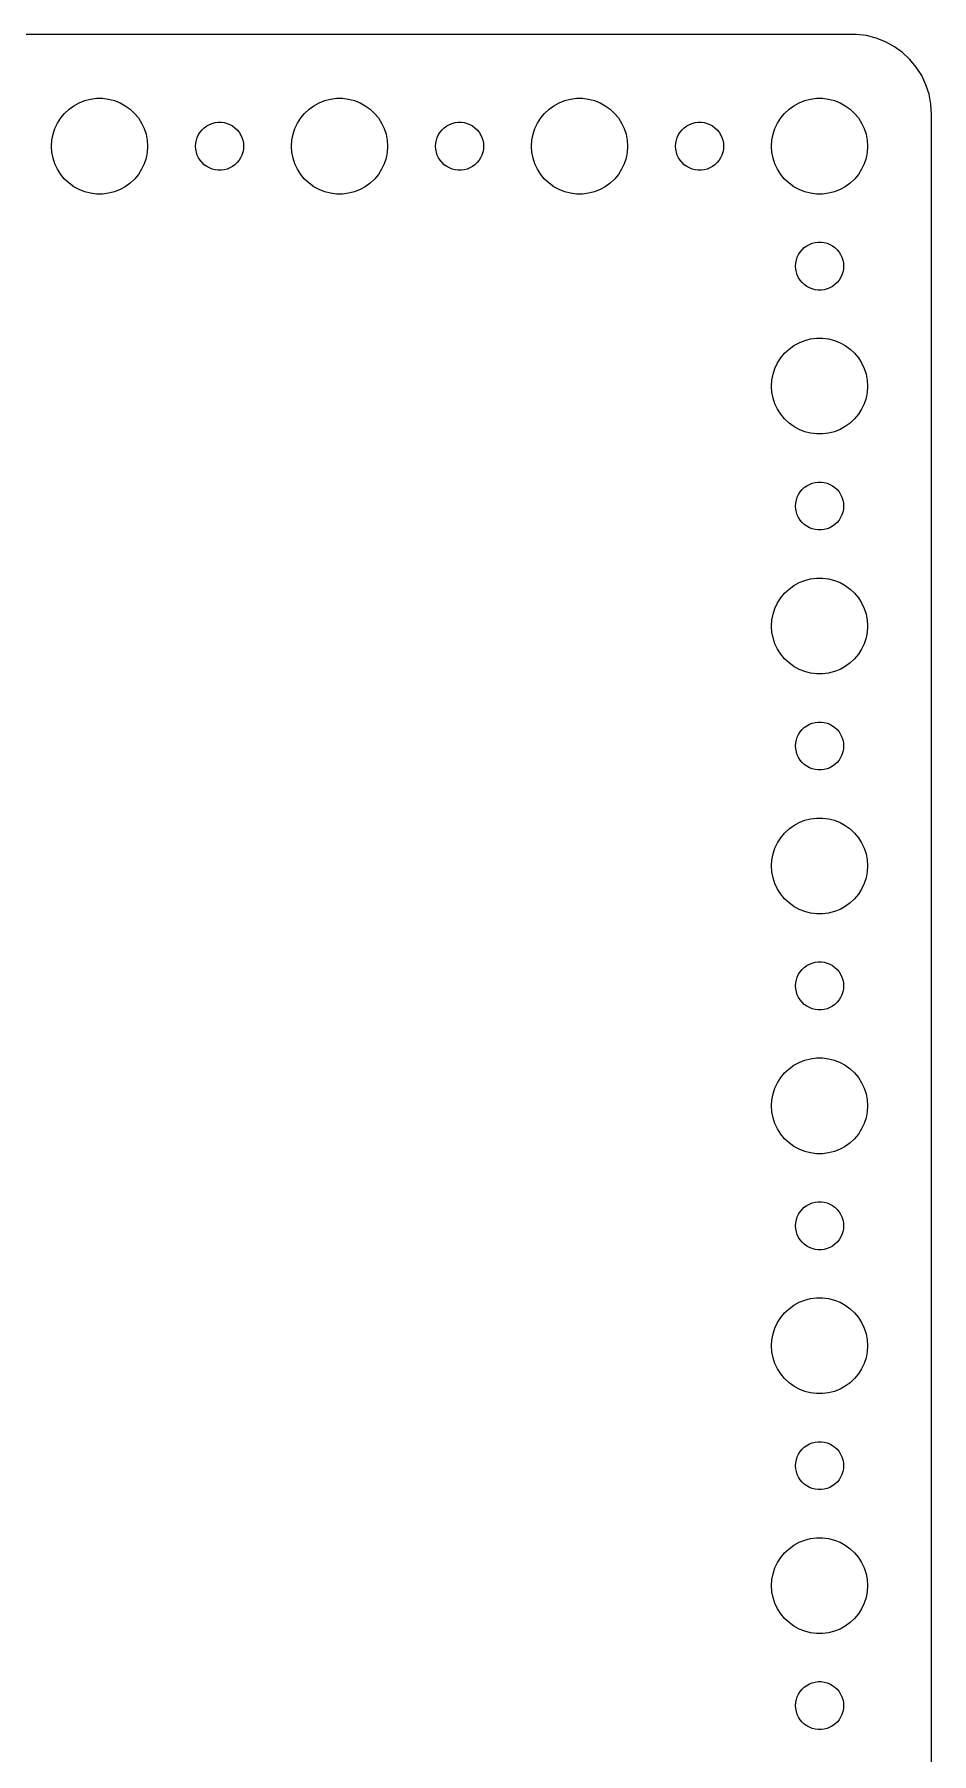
# Model space of a CAD drawing. Header units: metres. Extents: x -104 to 104, y -104 to 104.
# Drawn here: x 48.4 to 104.5, y -3 to 104.5 of the extents above; entities that cross this region are included whole.
import ezdxf

# ---------------------------------------------------------------- set-up
doc = ezdxf.new("R2010")
doc.units = ezdxf.units.M

msp = doc.modelspace()

# ---------------------------------------------------------------- linework, layer by layer
for p, q in [((99.8139, 104.49), (-99.8139, 104.49)), ((100.437, 104.411), (99.8139, 104.49)), ((101.045, 104.255), (100.437, 104.411)), ((101.629, 104.024), (101.045, 104.255)), ((102.179, 103.722), (101.629, 104.024)), ((102.687, 103.353), (102.179, 103.722)), ((103.145, 102.923), (102.687, 103.353)), ((103.545, 102.439), (103.145, 102.923)), ((103.882, 101.909), (103.545, 102.439)), ((104.149, 101.341), (103.882, 101.909)), ((104.343, 100.743), (104.149, 101.341)), ((50.5877, 99.8115), (50.8925, 100.033)), ((50.8925, 100.033), (51.2227, 100.214)), ((51.2227, 100.214), (51.5729, 100.353)), ((51.5729, 100.353), (51.9379, 100.447)), ((51.9379, 100.447), (52.3116, 100.494)), ((52.3116, 100.494), (52.6884, 100.494)), ((52.6884, 100.494), (53.0621, 100.447)), ((53.0621, 100.447), (53.427, 100.353)), ((53.427, 100.353), (53.7773, 100.214)), ((53.7773, 100.214), (54.1075, 100.033)), ((54.1075, 100.033), (54.4123, 99.8115)), ((65.5877, 99.8115), (65.8925, 100.033)), ((65.8925, 100.033), (66.2227, 100.214)), ((66.2227, 100.214), (66.573, 100.353)), ((66.573, 100.353), (66.9379, 100.447)), ((66.9379, 100.447), (67.3116, 100.494)), ((67.3116, 100.494), (67.6884, 100.494)), ((67.6884, 100.494), (68.0621, 100.447)), ((68.0621, 100.447), (68.427, 100.353)), ((68.427, 100.353), (68.7773, 100.214)), ((68.7773, 100.214), (69.1075, 100.033)), ((69.1075, 100.033), (69.4123, 99.8115)), ((80.5877, 99.8115), (80.8925, 100.033)), ((80.8925, 100.033), (81.2227, 100.214)), ((81.2227, 100.214), (81.573, 100.353)), ((81.573, 100.353), (81.9379, 100.447)), ((81.9379, 100.447), (82.3116, 100.494)), ((82.3116, 100.494), (82.6884, 100.494)), ((82.6884, 100.494), (83.0621, 100.447)), ((83.0621, 100.447), (83.427, 100.353)), ((83.427, 100.353), (83.7773, 100.214)), ((83.7773, 100.214), (84.1075, 100.033)), ((84.1075, 100.033), (84.4123, 99.8115)), ((95.5877, 99.8115), (95.8925, 100.033)), ((95.8925, 100.033), (96.2227, 100.214)), ((96.2227, 100.214), (96.573, 100.353)), ((96.573, 100.353), (96.9379, 100.447)), ((96.9379, 100.447), (97.3116, 100.494)), ((97.3116, 100.494), (97.6884, 100.494)), ((97.6884, 100.494), (98.0621, 100.447)), ((98.0621, 100.447), (98.427, 100.353)), ((98.427, 100.353), (98.7773, 100.214)), ((98.7773, 100.214), (99.1075, 100.033)), ((99.1075, 100.033), (99.4123, 99.8115)), ((104.461, 100.127), (104.343, 100.743)), ((104.5, 99.5), (104.461, 100.127)), ((49.7107, 98.6044), (49.8711, 98.9453)), ((49.8711, 98.9453), (50.0729, 99.2634)), ((50.0729, 99.2634), (50.3131, 99.5536)), ((50.3131, 99.5536), (50.5877, 99.8115)), ((54.4123, 99.8115), (54.6869, 99.5536)), ((54.6869, 99.5536), (54.927, 99.2634)), ((54.927, 99.2634), (55.1289, 98.9453)), ((55.1289, 98.9453), (55.2893, 98.6044)), ((59.3613, 98.8572), (59.5365, 98.9266)), ((59.5365, 98.9266), (59.7189, 98.9734)), ((59.7189, 98.9734), (59.9058, 98.997)), ((59.9058, 98.997), (60.0942, 98.997)), ((60.0942, 98.997), (60.2811, 98.9734)), ((60.2811, 98.9734), (60.4635, 98.9266)), ((60.4635, 98.9266), (60.6387, 98.8572)), ((64.7107, 98.6044), (64.8711, 98.9453)), ((64.8711, 98.9453), (65.073, 99.2634)), ((65.073, 99.2634), (65.3131, 99.5536)), ((65.3131, 99.5536), (65.5877, 99.8115)), ((69.4123, 99.8115), (69.6869, 99.5536)), ((69.6869, 99.5536), (69.927, 99.2634)), ((69.927, 99.2634), (70.1289, 98.9453)), ((70.1289, 98.9453), (70.2893, 98.6044)), ((74.3613, 98.8572), (74.5365, 98.9266)), ((74.5365, 98.9266), (74.7189, 98.9734)), ((74.7189, 98.9734), (74.9058, 98.997)), ((74.9058, 98.997), (75.0942, 98.997)), ((75.0942, 98.997), (75.2811, 98.9734)), ((75.2811, 98.9734), (75.4635, 98.9266)), ((75.4635, 98.9266), (75.6387, 98.8572)), ((79.7107, 98.6044), (79.8711, 98.9453)), ((79.8711, 98.9453), (80.073, 99.2634)), ((80.073, 99.2634), (80.3131, 99.5536)), ((80.3131, 99.5536), (80.5877, 99.8115)), ((84.4123, 99.8115), (84.6869, 99.5536)), ((84.6869, 99.5536), (84.927, 99.2634)), ((84.927, 99.2634), (85.1289, 98.9453)), ((85.1289, 98.9453), (85.2893, 98.6044)), ((89.3613, 98.8572), (89.5365, 98.9266)), ((89.5365, 98.9266), (89.7189, 98.9734)), ((89.7189, 98.9734), (89.9058, 98.997)), ((89.9058, 98.997), (90.0942, 98.997)), ((90.0942, 98.997), (90.2811, 98.9734)), ((90.2811, 98.9734), (90.4635, 98.9266)), ((90.4635, 98.9266), (90.6387, 98.8572)), ((94.7107, 98.6044), (94.8711, 98.9453)), ((94.8711, 98.9453), (95.073, 99.2634)), ((95.073, 99.2634), (95.3131, 99.5536)), ((95.3131, 99.5536), (95.5877, 99.8115)), ((99.4123, 99.8115), (99.6869, 99.5536)), ((99.6869, 99.5536), (99.927, 99.2634)), ((99.927, 99.2634), (100.129, 98.9453)), ((100.129, 98.9453), (100.289, 98.6044)), ((104.5, -99.5), (104.5, 99.5)), ((49.5, 97.5), (49.5237, 97.876)), ((49.5237, 97.876), (49.5942, 98.2461)), ((49.5942, 98.2461), (49.7107, 98.6044)), ((55.2893, 98.6044), (55.4057, 98.2461)), ((55.4057, 98.2461), (55.4763, 97.876)), ((55.4763, 97.876), (55.5, 97.5)), ((58.5118, 97.688), (58.5471, 97.873)), ((58.5471, 97.873), (58.6053, 98.0522)), ((58.6053, 98.0522), (58.6855, 98.2226)), ((58.6855, 98.2226), (58.7865, 98.3817)), ((58.7865, 98.3817), (58.9065, 98.5268)), ((58.9065, 98.5268), (59.0439, 98.6558)), ((59.0439, 98.6558), (59.1963, 98.7665)), ((59.1963, 98.7665), (59.3613, 98.8572)), ((60.6387, 98.8572), (60.8037, 98.7665)), ((60.8037, 98.7665), (60.9561, 98.6558)), ((60.9561, 98.6558), (61.0934, 98.5268)), ((61.0934, 98.5268), (61.2135, 98.3817)), ((61.2135, 98.3817), (61.3145, 98.2226)), ((61.3145, 98.2226), (61.3947, 98.0522)), ((61.3947, 98.0522), (61.4529, 97.873)), ((61.4529, 97.873), (61.4882, 97.688)), ((64.5, 97.5), (64.5237, 97.876)), ((64.5237, 97.876), (64.5943, 98.2461)), ((64.5943, 98.2461), (64.7107, 98.6044)), ((70.2893, 98.6044), (70.4057, 98.2461)), ((70.4057, 98.2461), (70.4763, 97.876)), ((70.4763, 97.876), (70.5, 97.5)), ((73.5118, 97.688), (73.5471, 97.873)), ((73.5471, 97.873), (73.6053, 98.0522)), ((73.6053, 98.0522), (73.6855, 98.2226)), ((73.6855, 98.2226), (73.7865, 98.3817)), ((73.7865, 98.3817), (73.9065, 98.5268)), ((73.9065, 98.5268), (74.0439, 98.6558)), ((74.0439, 98.6558), (74.1963, 98.7665)), ((74.1963, 98.7665), (74.3613, 98.8572)), ((75.6387, 98.8572), (75.8037, 98.7665)), ((75.8037, 98.7665), (75.9561, 98.6558)), ((75.9561, 98.6558), (76.0934, 98.5268)), ((76.0934, 98.5268), (76.2135, 98.3817)), ((76.2135, 98.3817), (76.3145, 98.2226)), ((76.3145, 98.2226), (76.3947, 98.0522)), ((76.3947, 98.0522), (76.4529, 97.873)), ((76.4529, 97.873), (76.4882, 97.688)), ((79.5, 97.5), (79.5237, 97.876)), ((79.5237, 97.876), (79.5943, 98.2461)), ((79.5943, 98.2461), (79.7107, 98.6044)), ((85.2893, 98.6044), (85.4057, 98.2461)), ((85.4057, 98.2461), (85.4763, 97.876)), ((85.4763, 97.876), (85.5, 97.5)), ((88.5118, 97.688), (88.5471, 97.873)), ((88.5471, 97.873), (88.6053, 98.0522)), ((88.6053, 98.0522), (88.6855, 98.2226)), ((88.6855, 98.2226), (88.7865, 98.3817)), ((88.7865, 98.3817), (88.9065, 98.5268)), ((88.9065, 98.5268), (89.0439, 98.6558)), ((89.0439, 98.6558), (89.1963, 98.7665)), ((89.1963, 98.7665), (89.3613, 98.8572)), ((90.6387, 98.8572), (90.8037, 98.7665)), ((90.8037, 98.7665), (90.9561, 98.6558)), ((90.9561, 98.6558), (91.0934, 98.5268)), ((91.0934, 98.5268), (91.2135, 98.3817)), ((91.2135, 98.3817), (91.3145, 98.2226)), ((91.3145, 98.2226), (91.3947, 98.0522)), ((91.3947, 98.0522), (91.4529, 97.873)), ((91.4529, 97.873), (91.4882, 97.688)), ((94.5, 97.5), (94.5237, 97.876)), ((94.5237, 97.876), (94.5943, 98.2461)), ((94.5943, 98.2461), (94.7107, 98.6044)), ((100.289, 98.6044), (100.406, 98.2461)), ((100.406, 98.2461), (100.476, 97.876)), ((100.476, 97.876), (100.5, 97.5)), ((49.5237, 97.124), (49.5, 97.5)), ((49.5942, 96.7539), (49.5237, 97.124)), ((49.7107, 96.3956), (49.5942, 96.7539)), ((55.4057, 96.7539), (55.2893, 96.3956)), ((55.4763, 97.124), (55.4057, 96.7539)), ((55.5, 97.5), (55.4763, 97.124)), ((58.5, 97.5), (58.5118, 97.688)), ((58.5118, 97.312), (58.5, 97.5)), ((58.5471, 97.127), (58.5118, 97.312)), ((58.6053, 96.9478), (58.5471, 97.127)), ((58.6855, 96.7774), (58.6053, 96.9478)), ((58.7865, 96.6183), (58.6855, 96.7774)), ((61.3145, 96.7774), (61.2135, 96.6183)), ((61.3947, 96.9478), (61.3145, 96.7774)), ((61.4529, 97.127), (61.3947, 96.9478)), ((61.4882, 97.312), (61.4529, 97.127)), ((61.4882, 97.688), (61.5, 97.5)), ((61.5, 97.5), (61.4882, 97.312)), ((64.5237, 97.124), (64.5, 97.5)), ((64.5943, 96.7539), (64.5237, 97.124)), ((64.7107, 96.3956), (64.5943, 96.7539)), ((70.4057, 96.7539), (70.2893, 96.3956)), ((70.4763, 97.124), (70.4057, 96.7539)), ((70.5, 97.5), (70.4763, 97.124)), ((73.5, 97.5), (73.5118, 97.688)), ((73.5118, 97.312), (73.5, 97.5)), ((73.5471, 97.127), (73.5118, 97.312)), ((73.6053, 96.9478), (73.5471, 97.127)), ((73.6855, 96.7774), (73.6053, 96.9478)), ((73.7865, 96.6183), (73.6855, 96.7774)), ((76.3145, 96.7774), (76.2135, 96.6183)), ((76.3947, 96.9478), (76.3145, 96.7774)), ((76.4529, 97.127), (76.3947, 96.9478)), ((76.4882, 97.312), (76.4529, 97.127)), ((76.4882, 97.688), (76.5, 97.5)), ((76.5, 97.5), (76.4882, 97.312)), ((79.5237, 97.124), (79.5, 97.5)), ((79.5943, 96.7539), (79.5237, 97.124)), ((79.7107, 96.3956), (79.5943, 96.7539)), ((85.4057, 96.7539), (85.2893, 96.3956)), ((85.4763, 97.124), (85.4057, 96.7539)), ((85.5, 97.5), (85.4763, 97.124)), ((88.5, 97.5), (88.5118, 97.688)), ((88.5118, 97.312), (88.5, 97.5)), ((88.5471, 97.127), (88.5118, 97.312)), ((88.6053, 96.9478), (88.5471, 97.127)), ((88.6855, 96.7774), (88.6053, 96.9478)), ((88.7865, 96.6183), (88.6855, 96.7774)), ((91.3145, 96.7774), (91.2135, 96.6183)), ((91.3947, 96.9478), (91.3145, 96.7774)), ((91.4529, 97.127), (91.3947, 96.9478)), ((91.4882, 97.312), (91.4529, 97.127)), ((91.4882, 97.688), (91.5, 97.5)), ((91.5, 97.5), (91.4882, 97.312)), ((94.5237, 97.124), (94.5, 97.5)), ((94.5943, 96.7539), (94.5237, 97.124)), ((94.7107, 96.3956), (94.5943, 96.7539)), ((100.406, 96.7539), (100.289, 96.3956)), ((100.476, 97.124), (100.406, 96.7539)), ((100.5, 97.5), (100.476, 97.124)), ((49.8711, 96.0547), (49.7107, 96.3956)), ((50.0729, 95.7366), (49.8711, 96.0547)), ((50.3131, 95.4464), (50.0729, 95.7366)), ((54.927, 95.7366), (54.6869, 95.4464)), ((55.1289, 96.0547), (54.927, 95.7366)), ((55.2893, 96.3956), (55.1289, 96.0547)), ((58.9065, 96.4732), (58.7865, 96.6183)), ((59.0439, 96.3442), (58.9065, 96.4732)), ((59.1963, 96.2335), (59.0439, 96.3442)), ((59.3613, 96.1428), (59.1963, 96.2335)), ((59.5365, 96.0734), (59.3613, 96.1428)), ((59.7189, 96.0266), (59.5365, 96.0734)), ((59.9058, 96.003), (59.7189, 96.0266)), ((60.0942, 96.003), (59.9058, 96.003)), ((60.2811, 96.0266), (60.0942, 96.003)), ((60.4635, 96.0734), (60.2811, 96.0266)), ((60.6387, 96.1428), (60.4635, 96.0734)), ((60.8037, 96.2335), (60.6387, 96.1428)), ((60.9561, 96.3442), (60.8037, 96.2335)), ((61.0934, 96.4732), (60.9561, 96.3442)), ((61.2135, 96.6183), (61.0934, 96.4732)), ((64.8711, 96.0547), (64.7107, 96.3956)), ((65.073, 95.7366), (64.8711, 96.0547)), ((65.3131, 95.4464), (65.073, 95.7366)), ((69.927, 95.7366), (69.6869, 95.4464)), ((70.1289, 96.0547), (69.927, 95.7366)), ((70.2893, 96.3956), (70.1289, 96.0547)), ((73.9065, 96.4732), (73.7865, 96.6183)), ((74.0439, 96.3442), (73.9065, 96.4732)), ((74.1963, 96.2335), (74.0439, 96.3442)), ((74.3613, 96.1428), (74.1963, 96.2335)), ((74.5365, 96.0734), (74.3613, 96.1428)), ((74.7189, 96.0266), (74.5365, 96.0734)), ((74.9058, 96.003), (74.7189, 96.0266)), ((75.0942, 96.003), (74.9058, 96.003)), ((75.2811, 96.0266), (75.0942, 96.003)), ((75.4635, 96.0734), (75.2811, 96.0266)), ((75.6387, 96.1428), (75.4635, 96.0734)), ((75.8037, 96.2335), (75.6387, 96.1428)), ((75.9561, 96.3442), (75.8037, 96.2335)), ((76.0934, 96.4732), (75.9561, 96.3442)), ((76.2135, 96.6183), (76.0934, 96.4732)), ((79.8711, 96.0547), (79.7107, 96.3956)), ((80.073, 95.7366), (79.8711, 96.0547)), ((80.3131, 95.4464), (80.073, 95.7366)), ((84.927, 95.7366), (84.6869, 95.4464)), ((85.1289, 96.0547), (84.927, 95.7366)), ((85.2893, 96.3956), (85.1289, 96.0547)), ((88.9065, 96.4732), (88.7865, 96.6183)), ((89.0439, 96.3442), (88.9065, 96.4732)), ((89.1963, 96.2335), (89.0439, 96.3442)), ((89.3613, 96.1428), (89.1963, 96.2335)), ((89.5365, 96.0734), (89.3613, 96.1428)), ((89.7189, 96.0266), (89.5365, 96.0734)), ((89.9058, 96.003), (89.7189, 96.0266)), ((90.0942, 96.003), (89.9058, 96.003)), ((90.2811, 96.0266), (90.0942, 96.003)), ((90.4635, 96.0734), (90.2811, 96.0266)), ((90.6387, 96.1428), (90.4635, 96.0734)), ((90.8037, 96.2335), (90.6387, 96.1428)), ((90.9561, 96.3442), (90.8037, 96.2335)), ((91.0934, 96.4732), (90.9561, 96.3442)), ((91.2135, 96.6183), (91.0934, 96.4732)), ((94.8711, 96.0547), (94.7107, 96.3956)), ((95.073, 95.7366), (94.8711, 96.0547)), ((95.3131, 95.4464), (95.073, 95.7366)), ((99.927, 95.7366), (99.6869, 95.4464)), ((100.129, 96.0547), (99.927, 95.7366)), ((100.289, 96.3956), (100.129, 96.0547)), ((50.5877, 95.1885), (50.3131, 95.4464)), ((50.8925, 94.967), (50.5877, 95.1885)), ((51.2227, 94.7855), (50.8925, 94.967)), ((51.5729, 94.6468), (51.2227, 94.7855)), ((51.9379, 94.5531), (51.5729, 94.6468)), ((53.427, 94.6468), (53.0621, 94.5531)), ((53.7773, 94.7855), (53.427, 94.6468)), ((54.1075, 94.967), (53.7773, 94.7855)), ((54.4123, 95.1885), (54.1075, 94.967)), ((54.6869, 95.4464), (54.4123, 95.1885)), ((65.5877, 95.1885), (65.3131, 95.4464)), ((65.8925, 94.967), (65.5877, 95.1885)), ((66.2227, 94.7855), (65.8925, 94.967)), ((66.573, 94.6468), (66.2227, 94.7855)), ((66.9379, 94.5531), (66.573, 94.6468)), ((68.427, 94.6468), (68.0621, 94.5531)), ((68.7773, 94.7855), (68.427, 94.6468)), ((69.1075, 94.967), (68.7773, 94.7855)), ((69.4123, 95.1885), (69.1075, 94.967)), ((69.6869, 95.4464), (69.4123, 95.1885)), ((80.5877, 95.1885), (80.3131, 95.4464)), ((80.8925, 94.967), (80.5877, 95.1885)), ((81.2227, 94.7855), (80.8925, 94.967)), ((81.573, 94.6468), (81.2227, 94.7855)), ((81.9379, 94.5531), (81.573, 94.6468)), ((83.427, 94.6468), (83.0621, 94.5531)), ((83.7773, 94.7855), (83.427, 94.6468)), ((84.1075, 94.967), (83.7773, 94.7855)), ((84.4123, 95.1885), (84.1075, 94.967)), ((84.6869, 95.4464), (84.4123, 95.1885)), ((95.5877, 95.1885), (95.3131, 95.4464)), ((95.8925, 94.967), (95.5877, 95.1885)), ((96.2227, 94.7855), (95.8925, 94.967)), ((96.573, 94.6468), (96.2227, 94.7855)), ((96.9379, 94.5531), (96.573, 94.6468)), ((98.427, 94.6468), (98.0621, 94.5531)), ((98.7773, 94.7855), (98.427, 94.6468)), ((99.1075, 94.967), (98.7773, 94.7855)), ((99.4123, 95.1885), (99.1075, 94.967)), ((99.6869, 95.4464), (99.4123, 95.1885)), ((52.3116, 94.5059), (51.9379, 94.5531)), ((52.6884, 94.5059), (52.3116, 94.5059)), ((53.0621, 94.5531), (52.6884, 94.5059)), ((67.3116, 94.5059), (66.9379, 94.5531)), ((67.6884, 94.5059), (67.3116, 94.5059)), ((68.0621, 94.5531), (67.6884, 94.5059)), ((82.3116, 94.5059), (81.9379, 94.5531)), ((82.6884, 94.5059), (82.3116, 94.5059)), ((83.0621, 94.5531), (82.6884, 94.5059)), ((97.3116, 94.5059), (96.9379, 94.5531)), ((97.6884, 94.5059), (97.3116, 94.5059)), ((98.0621, 94.5531), (97.6884, 94.5059)), ((96.8613, 91.3572), (97.0365, 91.4266)), ((97.0365, 91.4266), (97.2189, 91.4734)), ((97.2189, 91.4734), (97.4058, 91.497)), ((97.4058, 91.497), (97.5942, 91.497)), ((97.5942, 91.497), (97.7811, 91.4734)), ((97.7811, 91.4734), (97.9635, 91.4266)), ((97.9635, 91.4266), (98.1387, 91.3572)), ((96.0118, 90.188), (96.0471, 90.373)), ((96.0471, 90.373), (96.1053, 90.5522)), ((96.1053, 90.5522), (96.1855, 90.7226)), ((96.1855, 90.7226), (96.2865, 90.8817)), ((96.2865, 90.8817), (96.4065, 91.0268)), ((96.4065, 91.0268), (96.5439, 91.1558)), ((96.5439, 91.1558), (96.6963, 91.2665)), ((96.6963, 91.2665), (96.8613, 91.3572)), ((98.1387, 91.3572), (98.3037, 91.2665)), ((98.3037, 91.2665), (98.4561, 91.1558)), ((98.4561, 91.1558), (98.5934, 91.0268)), ((98.5934, 91.0268), (98.7135, 90.8817)), ((98.7135, 90.8817), (98.8145, 90.7226)), ((98.8145, 90.7226), (98.8947, 90.5522)), ((98.8947, 90.5522), (98.9529, 90.373)), ((98.9529, 90.373), (98.9882, 90.188)), ((96, 90), (96.0118, 90.188)), ((96.0118, 89.812), (96, 90)), ((96.0471, 89.627), (96.0118, 89.812)), ((96.1053, 89.4478), (96.0471, 89.627)), ((96.1855, 89.2774), (96.1053, 89.4478)), ((96.2865, 89.1183), (96.1855, 89.2774)), ((98.8145, 89.2774), (98.7135, 89.1183)), ((98.8947, 89.4478), (98.8145, 89.2774)), ((98.9529, 89.627), (98.8947, 89.4478)), ((98.9882, 89.812), (98.9529, 89.627)), ((98.9882, 90.188), (99, 90)), ((99, 90), (98.9882, 89.812)), ((96.4065, 88.9732), (96.2865, 89.1183)), ((96.5439, 88.8442), (96.4065, 88.9732)), ((96.6963, 88.7335), (96.5439, 88.8442)), ((96.8613, 88.6428), (96.6963, 88.7335)), ((97.0365, 88.5734), (96.8613, 88.6428)), ((97.2189, 88.5266), (97.0365, 88.5734)), ((97.4058, 88.503), (97.2189, 88.5266)), ((97.5942, 88.503), (97.4058, 88.503)), ((97.7811, 88.5266), (97.5942, 88.503)), ((97.9635, 88.5734), (97.7811, 88.5266)), ((98.1387, 88.6428), (97.9635, 88.5734)), ((98.3037, 88.7335), (98.1387, 88.6428)), ((98.4561, 88.8442), (98.3037, 88.7335)), ((98.5934, 88.9732), (98.4561, 88.8442)), ((98.7135, 89.1183), (98.5934, 88.9732)), ((95.5877, 84.8115), (95.8925, 85.033)), ((95.8925, 85.033), (96.2227, 85.2145)), ((96.2227, 85.2145), (96.573, 85.3532)), ((96.573, 85.3532), (96.9379, 85.4469)), ((96.9379, 85.4469), (97.3116, 85.4941)), ((97.3116, 85.4941), (97.6884, 85.4941)), ((97.6884, 85.4941), (98.0621, 85.4469)), ((98.0621, 85.4469), (98.427, 85.3532)), ((98.427, 85.3532), (98.7773, 85.2145)), ((98.7773, 85.2145), (99.1075, 85.033)), ((99.1075, 85.033), (99.4123, 84.8115)), ((94.7107, 83.6044), (94.8711, 83.9453)), ((94.8711, 83.9453), (95.073, 84.2634)), ((95.073, 84.2634), (95.3131, 84.5536)), ((95.3131, 84.5536), (95.5877, 84.8115)), ((99.4123, 84.8115), (99.6869, 84.5536)), ((99.6869, 84.5536), (99.927, 84.2634)), ((99.927, 84.2634), (100.129, 83.9453)), ((100.129, 83.9453), (100.289, 83.6044)), ((94.5, 82.5), (94.5237, 82.876)), ((94.5237, 82.876), (94.5943, 83.2461)), ((94.5943, 83.2461), (94.7107, 83.6044)), ((100.289, 83.6044), (100.406, 83.2461)), ((100.406, 83.2461), (100.476, 82.876)), ((100.476, 82.876), (100.5, 82.5)), ((94.5237, 82.124), (94.5, 82.5)), ((94.5943, 81.7539), (94.5237, 82.124)), ((94.7107, 81.3956), (94.5943, 81.7539)), ((100.406, 81.7539), (100.289, 81.3956)), ((100.476, 82.124), (100.406, 81.7539)), ((100.5, 82.5), (100.476, 82.124)), ((94.8711, 81.0547), (94.7107, 81.3956)), ((95.073, 80.7366), (94.8711, 81.0547)), ((95.3131, 80.4464), (95.073, 80.7366)), ((99.927, 80.7366), (99.6869, 80.4464)), ((100.129, 81.0547), (99.927, 80.7366)), ((100.289, 81.3956), (100.129, 81.0547)), ((95.5877, 80.1885), (95.3131, 80.4464)), ((95.8925, 79.967), (95.5877, 80.1885)), ((96.2227, 79.7855), (95.8925, 79.967)), ((96.573, 79.6468), (96.2227, 79.7855)), ((96.9379, 79.5531), (96.573, 79.6468)), ((97.3116, 79.5059), (96.9379, 79.5531)), ((98.0621, 79.5531), (97.6884, 79.5059)), ((98.427, 79.6468), (98.0621, 79.5531)), ((98.7773, 79.7855), (98.427, 79.6468)), ((99.1075, 79.967), (98.7773, 79.7855)), ((99.4123, 80.1885), (99.1075, 79.967)), ((99.6869, 80.4464), (99.4123, 80.1885)), ((97.6884, 79.5059), (97.3116, 79.5059)), ((96.6963, 76.2665), (96.8613, 76.3572)), ((96.8613, 76.3572), (97.0365, 76.4266)), ((97.0365, 76.4266), (97.2189, 76.4734)), ((97.2189, 76.4734), (97.4058, 76.497)), ((97.4058, 76.497), (97.5942, 76.497)), ((97.5942, 76.497), (97.7811, 76.4734)), ((97.7811, 76.4734), (97.9635, 76.4266)), ((97.9635, 76.4266), (98.1387, 76.3572)), ((98.1387, 76.3572), (98.3037, 76.2665)), ((96.0118, 75.188), (96.0471, 75.373)), ((96.0471, 75.373), (96.1053, 75.5522)), ((96.1053, 75.5522), (96.1855, 75.7226)), ((96.1855, 75.7226), (96.2865, 75.8817)), ((96.2865, 75.8817), (96.4065, 76.0268)), ((96.4065, 76.0268), (96.5439, 76.1558)), ((96.5439, 76.1558), (96.6963, 76.2665)), ((98.3037, 76.2665), (98.4561, 76.1558)), ((98.4561, 76.1558), (98.5934, 76.0268)), ((98.5934, 76.0268), (98.7135, 75.8817)), ((98.7135, 75.8817), (98.8145, 75.7226)), ((98.8145, 75.7226), (98.8947, 75.5522)), ((98.8947, 75.5522), (98.9529, 75.373)), ((98.9529, 75.373), (98.9882, 75.188)), ((96, 75), (96.0118, 75.188)), ((96.0118, 74.812), (96, 75)), ((96.0471, 74.627), (96.0118, 74.812)), ((96.1053, 74.4478), (96.0471, 74.627)), ((96.1855, 74.2774), (96.1053, 74.4478)), ((96.2865, 74.1183), (96.1855, 74.2774)), ((98.8145, 74.2774), (98.7135, 74.1183)), ((98.8947, 74.4478), (98.8145, 74.2774)), ((98.9529, 74.627), (98.8947, 74.4478)), ((98.9882, 74.812), (98.9529, 74.627)), ((98.9882, 75.188), (99, 75)), ((99, 75), (98.9882, 74.812)), ((96.4065, 73.9732), (96.2865, 74.1183)), ((96.5439, 73.8442), (96.4065, 73.9732)), ((96.6963, 73.7335), (96.5439, 73.8442)), ((96.8613, 73.6428), (96.6963, 73.7335)), ((97.0365, 73.5734), (96.8613, 73.6428)), ((97.2189, 73.5266), (97.0365, 73.5734)), ((97.4058, 73.503), (97.2189, 73.5266)), ((97.5942, 73.503), (97.4058, 73.503)), ((97.7811, 73.5266), (97.5942, 73.503)), ((97.9635, 73.5734), (97.7811, 73.5266)), ((98.1387, 73.6428), (97.9635, 73.5734)), ((98.3037, 73.7335), (98.1387, 73.6428)), ((98.4561, 73.8442), (98.3037, 73.7335)), ((98.5934, 73.9732), (98.4561, 73.8442)), ((98.7135, 74.1183), (98.5934, 73.9732)), ((95.5877, 69.8115), (95.8925, 70.033)), ((95.8925, 70.033), (96.2227, 70.2145)), ((96.2227, 70.2145), (96.573, 70.3532)), ((96.573, 70.3532), (96.9379, 70.4469)), ((96.9379, 70.4469), (97.3116, 70.4941)), ((97.3116, 70.4941), (97.6884, 70.4941)), ((97.6884, 70.4941), (98.0621, 70.4469)), ((98.0621, 70.4469), (98.427, 70.3532)), ((98.427, 70.3532), (98.7773, 70.2145)), ((98.7773, 70.2145), (99.1075, 70.033)), ((99.1075, 70.033), (99.4123, 69.8115)), ((94.7107, 68.6044), (94.8711, 68.9453)), ((94.8711, 68.9453), (95.073, 69.2634)), ((95.073, 69.2634), (95.3131, 69.5536)), ((95.3131, 69.5536), (95.5877, 69.8115)), ((99.4123, 69.8115), (99.6869, 69.5536)), ((99.6869, 69.5536), (99.927, 69.2634)), ((99.927, 69.2634), (100.129, 68.9453)), ((100.129, 68.9453), (100.289, 68.6044)), ((94.5, 67.5), (94.5237, 67.876)), ((94.5237, 67.876), (94.5943, 68.2461)), ((94.5943, 68.2461), (94.7107, 68.6044)), ((100.289, 68.6044), (100.406, 68.2461)), ((100.406, 68.2461), (100.476, 67.876)), ((100.476, 67.876), (100.5, 67.5)), ((94.5237, 67.124), (94.5, 67.5)), ((94.5943, 66.7539), (94.5237, 67.124)), ((94.7107, 66.3956), (94.5943, 66.7539)), ((100.406, 66.7539), (100.289, 66.3956)), ((100.476, 67.124), (100.406, 66.7539)), ((100.5, 67.5), (100.476, 67.124)), ((94.8711, 66.0547), (94.7107, 66.3956)), ((95.073, 65.7366), (94.8711, 66.0547)), ((95.3131, 65.4464), (95.073, 65.7366)), ((99.927, 65.7366), (99.6869, 65.4464)), ((100.129, 66.0547), (99.927, 65.7366)), ((100.289, 66.3956), (100.129, 66.0547)), ((95.5877, 65.1885), (95.3131, 65.4464)), ((95.8925, 64.967), (95.5877, 65.1885)), ((96.2227, 64.7855), (95.8925, 64.967)), ((96.573, 64.6468), (96.2227, 64.7855)), ((96.9379, 64.5531), (96.573, 64.6468)), ((97.3116, 64.5059), (96.9379, 64.5531)), ((97.6884, 64.5059), (97.3116, 64.5059)), ((98.0621, 64.5531), (97.6884, 64.5059)), ((98.427, 64.6468), (98.0621, 64.5531)), ((98.7773, 64.7855), (98.427, 64.6468)), ((99.1075, 64.967), (98.7773, 64.7855)), ((99.4123, 65.1885), (99.1075, 64.967)), ((99.6869, 65.4464), (99.4123, 65.1885)), ((96.6963, 61.2665), (96.8613, 61.3572)), ((96.8613, 61.3572), (97.0365, 61.4266)), ((97.0365, 61.4266), (97.2189, 61.4734)), ((97.2189, 61.4734), (97.4058, 61.497)), ((97.4058, 61.497), (97.5942, 61.497)), ((97.5942, 61.497), (97.7811, 61.4734)), ((97.7811, 61.4734), (97.9635, 61.4266)), ((97.9635, 61.4266), (98.1387, 61.3572)), ((98.1387, 61.3572), (98.3037, 61.2665)), ((96.0118, 60.188), (96.0471, 60.373)), ((96.0471, 60.373), (96.1053, 60.5522)), ((96.1053, 60.5522), (96.1855, 60.7226)), ((96.1855, 60.7226), (96.2865, 60.8817)), ((96.2865, 60.8817), (96.4065, 61.0268)), ((96.4065, 61.0268), (96.5439, 61.1558)), ((96.5439, 61.1558), (96.6963, 61.2665)), ((98.3037, 61.2665), (98.4561, 61.1558)), ((98.4561, 61.1558), (98.5934, 61.0268)), ((98.5934, 61.0268), (98.7135, 60.8817)), ((98.7135, 60.8817), (98.8145, 60.7226)), ((98.8145, 60.7226), (98.8947, 60.5522)), ((98.8947, 60.5522), (98.9529, 60.373)), ((98.9529, 60.373), (98.9882, 60.188)), ((96, 60), (96.0118, 60.188)), ((96.0118, 59.812), (96, 60)), ((96.0471, 59.627), (96.0118, 59.812)), ((96.1053, 59.4478), (96.0471, 59.627)), ((96.1855, 59.2774), (96.1053, 59.4478)), ((96.2865, 59.1183), (96.1855, 59.2774)), ((98.8145, 59.2774), (98.7135, 59.1183)), ((98.8947, 59.4478), (98.8145, 59.2774)), ((98.9529, 59.627), (98.8947, 59.4478)), ((98.9882, 59.812), (98.9529, 59.627)), ((98.9882, 60.188), (99, 60)), ((99, 60), (98.9882, 59.812)), ((96.4065, 58.9732), (96.2865, 59.1183)), ((96.5439, 58.8442), (96.4065, 58.9732)), ((96.6963, 58.7335), (96.5439, 58.8442)), ((96.8613, 58.6428), (96.6963, 58.7335)), ((97.0365, 58.5734), (96.8613, 58.6428)), ((97.2189, 58.5266), (97.0365, 58.5734)), ((97.4058, 58.503), (97.2189, 58.5266)), ((97.5942, 58.503), (97.4058, 58.503)), ((97.7811, 58.5266), (97.5942, 58.503)), ((97.9635, 58.5734), (97.7811, 58.5266)), ((98.1387, 58.6428), (97.9635, 58.5734)), ((98.3037, 58.7335), (98.1387, 58.6428)), ((98.4561, 58.8442), (98.3037, 58.7335)), ((98.5934, 58.9732), (98.4561, 58.8442)), ((98.7135, 59.1183), (98.5934, 58.9732)), ((95.5877, 54.8115), (95.8925, 55.033)), ((95.8925, 55.033), (96.2227, 55.2145)), ((96.2227, 55.2145), (96.573, 55.3532)), ((96.573, 55.3532), (96.9379, 55.4469)), ((96.9379, 55.4469), (97.3116, 55.4941)), ((97.3116, 55.4941), (97.6884, 55.4941)), ((97.6884, 55.4941), (98.0621, 55.4469)), ((98.0621, 55.4469), (98.427, 55.3532)), ((98.427, 55.3532), (98.7773, 55.2145)), ((98.7773, 55.2145), (99.1075, 55.033)), ((99.1075, 55.033), (99.4123, 54.8115)), ((94.7107, 53.6044), (94.8711, 53.9453)), ((94.8711, 53.9453), (95.073, 54.2634)), ((95.073, 54.2634), (95.3131, 54.5536)), ((95.3131, 54.5536), (95.5877, 54.8115)), ((99.4123, 54.8115), (99.6869, 54.5536)), ((99.6869, 54.5536), (99.927, 54.2634)), ((99.927, 54.2634), (100.129, 53.9453)), ((100.129, 53.9453), (100.289, 53.6044)), ((94.5, 52.5), (94.5237, 52.876)), ((94.5237, 52.876), (94.5943, 53.2461)), ((94.5943, 53.2461), (94.7107, 53.6044)), ((100.289, 53.6044), (100.406, 53.2461)), ((100.406, 53.2461), (100.476, 52.876)), ((100.476, 52.876), (100.5, 52.5)), ((94.5237, 52.124), (94.5, 52.5)), ((94.5943, 51.7539), (94.5237, 52.124)), ((94.7107, 51.3956), (94.5943, 51.7539)), ((100.406, 51.7539), (100.289, 51.3956)), ((100.476, 52.124), (100.406, 51.7539)), ((100.5, 52.5), (100.476, 52.124)), ((94.8711, 51.0547), (94.7107, 51.3956)), ((95.073, 50.7366), (94.8711, 51.0547)), ((95.3131, 50.4464), (95.073, 50.7366)), ((99.927, 50.7366), (99.6869, 50.4464)), ((100.129, 51.0547), (99.927, 50.7366)), ((100.289, 51.3956), (100.129, 51.0547)), ((95.5877, 50.1885), (95.3131, 50.4464)), ((95.8925, 49.967), (95.5877, 50.1885)), ((96.2227, 49.7855), (95.8925, 49.967)), ((96.573, 49.6468), (96.2227, 49.7855)), ((96.9379, 49.5531), (96.573, 49.6468)), ((97.3116, 49.5059), (96.9379, 49.5531)), ((97.6884, 49.5059), (97.3116, 49.5059)), ((98.0621, 49.5531), (97.6884, 49.5059)), ((98.427, 49.6468), (98.0621, 49.5531)), ((98.7773, 49.7855), (98.427, 49.6468)), ((99.1075, 49.967), (98.7773, 49.7855)), ((99.4123, 50.1885), (99.1075, 49.967)), ((99.6869, 50.4464), (99.4123, 50.1885)), ((96.5439, 46.1558), (96.6963, 46.2665)), ((96.6963, 46.2665), (96.8613, 46.3572)), ((96.8613, 46.3572), (97.0365, 46.4266)), ((97.0365, 46.4266), (97.2189, 46.4734)), ((97.2189, 46.4734), (97.4058, 46.497)), ((97.4058, 46.497), (97.5942, 46.497)), ((97.5942, 46.497), (97.7811, 46.4734)), ((97.7811, 46.4734), (97.9635, 46.4266)), ((97.9635, 46.4266), (98.1387, 46.3572)), ((98.1387, 46.3572), (98.3037, 46.2665)), ((98.3037, 46.2665), (98.4561, 46.1558)), ((96, 45), (96.0118, 45.188)), ((96.0118, 45.188), (96.0471, 45.373)), ((96.0471, 45.373), (96.1053, 45.5522)), ((96.1053, 45.5522), (96.1855, 45.7226)), ((96.1855, 45.7226), (96.2865, 45.8817)), ((96.2865, 45.8817), (96.4065, 46.0268)), ((96.4065, 46.0268), (96.5439, 46.1558)), ((98.4561, 46.1558), (98.5934, 46.0268)), ((98.5934, 46.0268), (98.7135, 45.8817)), ((98.7135, 45.8817), (98.8145, 45.7226)), ((98.8145, 45.7226), (98.8947, 45.5522)), ((98.8947, 45.5522), (98.9529, 45.373)), ((98.9529, 45.373), (98.9882, 45.188)), ((98.9882, 45.188), (99, 45)), ((96.0118, 44.812), (96, 45)), ((96.0471, 44.627), (96.0118, 44.812)), ((96.1053, 44.4478), (96.0471, 44.627)), ((96.1855, 44.2774), (96.1053, 44.4478)), ((96.2865, 44.1183), (96.1855, 44.2774)), ((96.4065, 43.9732), (96.2865, 44.1183)), ((98.7135, 44.1183), (98.5934, 43.9732)), ((98.8145, 44.2774), (98.7135, 44.1183)), ((98.8947, 44.4478), (98.8145, 44.2774)), ((98.9529, 44.627), (98.8947, 44.4478)), ((98.9882, 44.812), (98.9529, 44.627)), ((99, 45), (98.9882, 44.812)), ((96.5439, 43.8442), (96.4065, 43.9732)), ((96.6963, 43.7335), (96.5439, 43.8442)), ((96.8613, 43.6428), (96.6963, 43.7335)), ((97.0365, 43.5734), (96.8613, 43.6428)), ((97.2189, 43.5266), (97.0365, 43.5734)), ((97.4058, 43.503), (97.2189, 43.5266)), ((97.5942, 43.503), (97.4058, 43.503)), ((97.7811, 43.5266), (97.5942, 43.503)), ((97.9635, 43.5734), (97.7811, 43.5266)), ((98.1387, 43.6428), (97.9635, 43.5734)), ((98.3037, 43.7335), (98.1387, 43.6428)), ((98.4561, 43.8442), (98.3037, 43.7335)), ((98.5934, 43.9732), (98.4561, 43.8442)), ((95.3131, 39.5536), (95.5877, 39.8115)), ((95.5877, 39.8115), (95.8925, 40.033)), ((95.8925, 40.033), (96.2227, 40.2145)), ((96.2227, 40.2145), (96.573, 40.3532)), ((96.573, 40.3532), (96.9379, 40.4469)), ((96.9379, 40.4469), (97.3116, 40.4941)), ((97.3116, 40.4941), (97.6884, 40.4941)), ((97.6884, 40.4941), (98.0621, 40.4469)), ((98.0621, 40.4469), (98.427, 40.3532)), ((98.427, 40.3532), (98.7773, 40.2145)), ((98.7773, 40.2145), (99.1075, 40.033)), ((99.1075, 40.033), (99.4123, 39.8115)), ((99.4123, 39.8115), (99.6869, 39.5536)), ((94.7107, 38.6044), (94.8711, 38.9453)), ((94.8711, 38.9453), (95.073, 39.2634)), ((95.073, 39.2634), (95.3131, 39.5536)), ((99.6869, 39.5536), (99.927, 39.2634)), ((99.927, 39.2634), (100.129, 38.9453)), ((100.129, 38.9453), (100.289, 38.6044)), ((94.5, 37.5), (94.5237, 37.876)), ((94.5237, 37.876), (94.5943, 38.2461)), ((94.5943, 38.2461), (94.7107, 38.6044)), ((100.289, 38.6044), (100.406, 38.2461)), ((100.406, 38.2461), (100.476, 37.876)), ((100.476, 37.876), (100.5, 37.5)), ((94.5237, 37.124), (94.5, 37.5)), ((94.5943, 36.7539), (94.5237, 37.124)), ((94.7107, 36.3956), (94.5943, 36.7539)), ((100.406, 36.7539), (100.289, 36.3956)), ((100.476, 37.124), (100.406, 36.7539)), ((100.5, 37.5), (100.476, 37.124)), ((94.8711, 36.0547), (94.7107, 36.3956)), ((95.073, 35.7366), (94.8711, 36.0547)), ((95.3131, 35.4464), (95.073, 35.7366)), ((99.927, 35.7366), (99.6869, 35.4464)), ((100.129, 36.0547), (99.927, 35.7366)), ((100.289, 36.3956), (100.129, 36.0547)), ((95.5877, 35.1885), (95.3131, 35.4464)), ((95.8925, 34.967), (95.5877, 35.1885)), ((96.2227, 34.7855), (95.8925, 34.967)), ((96.573, 34.6468), (96.2227, 34.7855)), ((96.9379, 34.5531), (96.573, 34.6468)), ((97.3116, 34.5059), (96.9379, 34.5531)), ((97.6884, 34.5059), (97.3116, 34.5059)), ((98.0621, 34.5531), (97.6884, 34.5059)), ((98.427, 34.6468), (98.0621, 34.5531)), ((98.7773, 34.7855), (98.427, 34.6468)), ((99.1075, 34.967), (98.7773, 34.7855)), ((99.4123, 35.1885), (99.1075, 34.967)), ((99.6869, 35.4464), (99.4123, 35.1885)), ((96.5439, 31.1558), (96.6963, 31.2665)), ((96.6963, 31.2665), (96.8613, 31.3572)), ((96.8613, 31.3572), (97.0365, 31.4266)), ((97.0365, 31.4266), (97.2189, 31.4734)), ((97.2189, 31.4734), (97.4058, 31.497)), ((97.4058, 31.497), (97.5942, 31.497)), ((97.5942, 31.497), (97.7811, 31.4734)), ((97.7811, 31.4734), (97.9635, 31.4266)), ((97.9635, 31.4266), (98.1387, 31.3572)), ((98.1387, 31.3572), (98.3037, 31.2665)), ((98.3037, 31.2665), (98.4561, 31.1558)), ((96, 30), (96.0118, 30.188)), ((96.0118, 30.188), (96.0471, 30.373)), ((96.0471, 30.373), (96.1053, 30.5522)), ((96.1053, 30.5522), (96.1855, 30.7226)), ((96.1855, 30.7226), (96.2865, 30.8817)), ((96.2865, 30.8817), (96.4065, 31.0268)), ((96.4065, 31.0268), (96.5439, 31.1558)), ((98.4561, 31.1558), (98.5934, 31.0268)), ((98.5934, 31.0268), (98.7135, 30.8817)), ((98.7135, 30.8817), (98.8145, 30.7226)), ((98.8145, 30.7226), (98.8947, 30.5522)), ((98.8947, 30.5522), (98.9529, 30.373)), ((98.9529, 30.373), (98.9882, 30.188)), ((98.9882, 30.188), (99, 30)), ((96.0118, 29.812), (96, 30)), ((96.0471, 29.627), (96.0118, 29.812)), ((96.1053, 29.4478), (96.0471, 29.627)), ((96.1855, 29.2774), (96.1053, 29.4478)), ((96.2865, 29.1183), (96.1855, 29.2774)), ((96.4065, 28.9732), (96.2865, 29.1183)), ((98.7135, 29.1183), (98.5934, 28.9732)), ((98.8145, 29.2774), (98.7135, 29.1183)), ((98.8947, 29.4478), (98.8145, 29.2774)), ((98.9529, 29.627), (98.8947, 29.4478)), ((98.9882, 29.812), (98.9529, 29.627)), ((99, 30), (98.9882, 29.812)), ((96.5439, 28.8442), (96.4065, 28.9732)), ((96.6963, 28.7335), (96.5439, 28.8442)), ((96.8613, 28.6427), (96.6963, 28.7335)), ((97.0365, 28.5734), (96.8613, 28.6427)), ((97.2189, 28.5266), (97.0365, 28.5734)), ((97.4058, 28.503), (97.2189, 28.5266)), ((97.5942, 28.503), (97.4058, 28.503)), ((97.7811, 28.5266), (97.5942, 28.503)), ((97.9635, 28.5734), (97.7811, 28.5266)), ((98.1387, 28.6427), (97.9635, 28.5734)), ((98.3037, 28.7335), (98.1387, 28.6427)), ((98.4561, 28.8442), (98.3037, 28.7335)), ((98.5934, 28.9732), (98.4561, 28.8442)), ((95.3131, 24.5536), (95.5877, 24.8115)), ((95.5877, 24.8115), (95.8925, 25.033)), ((95.8925, 25.033), (96.2227, 25.2145)), ((96.2227, 25.2145), (96.573, 25.3532)), ((96.573, 25.3532), (96.9379, 25.4469)), ((96.9379, 25.4469), (97.3116, 25.4941)), ((97.3116, 25.4941), (97.6884, 25.4941)), ((97.6884, 25.4941), (98.0621, 25.4469)), ((98.0621, 25.4469), (98.427, 25.3532)), ((98.427, 25.3532), (98.7773, 25.2145)), ((98.7773, 25.2145), (99.1075, 25.033)), ((99.1075, 25.033), (99.4123, 24.8115)), ((99.4123, 24.8115), (99.6869, 24.5536)), ((94.7107, 23.6044), (94.8711, 23.9453)), ((94.8711, 23.9453), (95.073, 24.2634)), ((95.073, 24.2634), (95.3131, 24.5536)), ((99.6869, 24.5536), (99.927, 24.2634)), ((99.927, 24.2634), (100.129, 23.9453)), ((100.129, 23.9453), (100.289, 23.6044)), ((94.5, 22.5), (94.5237, 22.876)), ((94.5237, 22.876), (94.5943, 23.2461)), ((94.5943, 23.2461), (94.7107, 23.6044)), ((100.289, 23.6044), (100.406, 23.2461)), ((100.406, 23.2461), (100.476, 22.876)), ((100.476, 22.876), (100.5, 22.5)), ((94.5237, 22.124), (94.5, 22.5)), ((94.5943, 21.7539), (94.5237, 22.124)), ((94.7107, 21.3956), (94.5943, 21.7539)), ((100.406, 21.7539), (100.289, 21.3956)), ((100.476, 22.124), (100.406, 21.7539)), ((100.5, 22.5), (100.476, 22.124)), ((94.8711, 21.0547), (94.7107, 21.3956)), ((95.073, 20.7366), (94.8711, 21.0547)), ((95.3131, 20.4464), (95.073, 20.7366)), ((95.5877, 20.1884), (95.3131, 20.4464)), ((99.6869, 20.4464), (99.4123, 20.1884)), ((99.927, 20.7366), (99.6869, 20.4464)), ((100.129, 21.0547), (99.927, 20.7366)), ((100.289, 21.3956), (100.129, 21.0547)), ((95.8925, 19.967), (95.5877, 20.1884)), ((96.2227, 19.7855), (95.8925, 19.967)), ((96.573, 19.6468), (96.2227, 19.7855)), ((96.9379, 19.5531), (96.573, 19.6468)), ((97.3116, 19.5059), (96.9379, 19.5531)), ((97.6884, 19.5059), (97.3116, 19.5059)), ((98.0621, 19.5531), (97.6884, 19.5059)), ((98.427, 19.6468), (98.0621, 19.5531)), ((98.7773, 19.7855), (98.427, 19.6468)), ((99.1075, 19.967), (98.7773, 19.7855)), ((99.4123, 20.1884), (99.1075, 19.967)), ((96.4065, 16.0268), (96.5439, 16.1558)), ((96.5439, 16.1558), (96.6963, 16.2665)), ((96.6963, 16.2665), (96.8613, 16.3572)), ((96.8613, 16.3572), (97.0365, 16.4266)), ((97.0365, 16.4266), (97.2189, 16.4734)), ((97.2189, 16.4734), (97.4058, 16.497)), ((97.4058, 16.497), (97.5942, 16.497)), ((97.5942, 16.497), (97.7811, 16.4734)), ((97.7811, 16.4734), (97.9635, 16.4266)), ((97.9635, 16.4266), (98.1387, 16.3572)), ((98.1387, 16.3572), (98.3037, 16.2665)), ((98.3037, 16.2665), (98.4561, 16.1558)), ((98.4561, 16.1558), (98.5934, 16.0268)), ((96, 15), (96.0118, 15.188)), ((96.0118, 15.188), (96.0471, 15.373)), ((96.0471, 15.373), (96.1053, 15.5522)), ((96.1053, 15.5522), (96.1855, 15.7226)), ((96.1855, 15.7226), (96.2865, 15.8817)), ((96.2865, 15.8817), (96.4065, 16.0268)), ((98.5934, 16.0268), (98.7135, 15.8817)), ((98.7135, 15.8817), (98.8145, 15.7226)), ((98.8145, 15.7226), (98.8947, 15.5522)), ((98.8947, 15.5522), (98.9529, 15.373)), ((98.9529, 15.373), (98.9882, 15.188)), ((98.9882, 15.188), (99, 15)), ((96.0118, 14.812), (96, 15)), ((96.0471, 14.627), (96.0118, 14.812)), ((96.1053, 14.4478), (96.0471, 14.627)), ((96.1855, 14.2774), (96.1053, 14.4478)), ((96.2865, 14.1183), (96.1855, 14.2774)), ((96.4065, 13.9732), (96.2865, 14.1183)), ((98.7135, 14.1183), (98.5934, 13.9732)), ((98.8145, 14.2774), (98.7135, 14.1183)), ((98.8947, 14.4478), (98.8145, 14.2774)), ((98.9529, 14.627), (98.8947, 14.4478)), ((98.9882, 14.812), (98.9529, 14.627)), ((99, 15), (98.9882, 14.812)), ((96.5439, 13.8442), (96.4065, 13.9732)), ((96.6963, 13.7335), (96.5439, 13.8442)), ((96.8613, 13.6427), (96.6963, 13.7335)), ((97.0365, 13.5734), (96.8613, 13.6427)), ((97.2189, 13.5266), (97.0365, 13.5734)), ((97.4058, 13.5029), (97.2189, 13.5266)), ((97.5942, 13.5029), (97.4058, 13.5029)), ((97.7811, 13.5266), (97.5942, 13.5029)), ((97.9635, 13.5734), (97.7811, 13.5266)), ((98.1387, 13.6427), (97.9635, 13.5734)), ((98.3037, 13.7335), (98.1387, 13.6427)), ((98.4561, 13.8442), (98.3037, 13.7335)), ((98.5934, 13.9732), (98.4561, 13.8442)), ((95.3131, 9.55363), (95.5877, 9.81154)), ((95.5877, 9.81154), (95.8925, 10.033)), ((95.8925, 10.033), (96.2227, 10.2145)), ((96.2227, 10.2145), (96.573, 10.3532)), ((96.573, 10.3532), (96.9379, 10.4469)), ((96.9379, 10.4469), (97.3116, 10.4941)), ((97.3116, 10.4941), (97.6884, 10.4941)), ((97.6884, 10.4941), (98.0621, 10.4469)), ((98.0621, 10.4469), (98.427, 10.3532)), ((98.427, 10.3532), (98.7773, 10.2145)), ((98.7773, 10.2145), (99.1075, 10.033)), ((99.1075, 10.033), (99.4123, 9.81154)), ((99.4123, 9.81154), (99.6869, 9.55363)), ((94.5943, 8.24606), (94.7107, 8.60437)), ((94.7107, 8.60437), (94.8711, 8.94525)), ((94.8711, 8.94525), (95.073, 9.26335)), ((95.073, 9.26335), (95.3131, 9.55363)), ((99.6869, 9.55363), (99.927, 9.26335)), ((99.927, 9.26335), (100.129, 8.94525)), ((100.129, 8.94525), (100.289, 8.60437)), ((100.289, 8.60437), (100.406, 8.24606)), ((94.5, 7.5), (94.5237, 7.87599)), ((94.5237, 7.87599), (94.5943, 8.24606)), ((100.406, 8.24606), (100.476, 7.87599)), ((100.476, 7.87599), (100.5, 7.5)), ((94.5237, 7.12399), (94.5, 7.5)), ((94.5943, 6.75392), (94.5237, 7.12399)), ((94.7107, 6.39561), (94.5943, 6.75392)), ((100.406, 6.75392), (100.289, 6.39561)), ((100.476, 7.12399), (100.406, 6.75392)), ((100.5, 7.5), (100.476, 7.12399)), ((94.8711, 6.05473), (94.7107, 6.39561)), ((95.073, 5.73663), (94.8711, 6.05473)), ((95.3131, 5.44635), (95.073, 5.73663)), ((95.5877, 5.18845), (95.3131, 5.44635)), ((99.6869, 5.44635), (99.4123, 5.18845)), ((99.927, 5.73663), (99.6869, 5.44635)), ((100.129, 6.05473), (99.927, 5.73663)), ((100.289, 6.39561), (100.129, 6.05473)), ((95.8925, 4.96701), (95.5877, 5.18845)), ((96.2227, 4.78551), (95.8925, 4.96701)), ((96.573, 4.64682), (96.2227, 4.78551)), ((96.9379, 4.55313), (96.573, 4.64682)), ((97.3116, 4.50591), (96.9379, 4.55313)), ((97.6884, 4.50591), (97.3116, 4.50591)), ((98.0621, 4.55313), (97.6884, 4.50591)), ((98.427, 4.64682), (98.0621, 4.55313)), ((98.7773, 4.78551), (98.427, 4.64682)), ((99.1075, 4.96701), (98.7773, 4.78551)), ((99.4123, 5.18845), (99.1075, 4.96701)), ((96.4065, 1.02681), (96.5439, 1.15576)), ((96.5439, 1.15576), (96.6963, 1.26648)), ((96.6963, 1.26648), (96.8613, 1.35724)), ((96.8613, 1.35724), (97.0365, 1.42657)), ((97.0365, 1.42657), (97.2189, 1.47342)), ((97.2189, 1.47342), (97.4058, 1.49704)), ((97.4058, 1.49704), (97.5942, 1.49704)), ((97.5942, 1.49704), (97.7811, 1.47342)), ((97.7811, 1.47342), (97.9635, 1.42657)), ((97.9635, 1.42657), (98.1387, 1.35724)), ((98.1387, 1.35724), (98.3037, 1.26648)), ((98.3037, 1.26648), (98.4561, 1.15576)), ((98.4561, 1.15576), (98.5934, 1.02681)), ((96, 0), (96.0118, 0.18799)), ((96.0118, -0.18799), (96, 0)), ((96.0118, 0.18799), (96.0471, 0.37303)), ((96.0471, 0.37303), (96.1053, 0.55219)), ((96.1053, 0.55219), (96.1855, 0.72263)), ((96.1855, 0.72263), (96.2865, 0.88167)), ((96.2865, 0.88167), (96.4065, 1.02681)), ((98.5934, 1.02681), (98.7135, 0.88167)), ((98.7135, 0.88167), (98.8145, 0.72263)), ((98.8145, 0.72263), (98.8947, 0.55219)), ((98.8947, 0.55219), (98.9529, 0.37303)), ((98.9529, 0.37303), (98.9882, 0.18799)), ((98.9882, 0.18799), (99, 0)), ((99, 0), (98.9882, -0.18799)), ((96.0471, -0.37303), (96.0118, -0.18799)), ((96.1053, -0.55219), (96.0471, -0.37303)), ((96.1855, -0.72263), (96.1053, -0.55219)), ((96.2865, -0.88167), (96.1855, -0.72263)), ((96.4065, -1.02681), (96.2865, -0.88167)), ((96.5439, -1.15576), (96.4065, -1.02681)), ((98.5934, -1.02681), (98.4561, -1.15576)), ((98.7135, -0.88167), (98.5934, -1.02681)), ((98.8145, -0.72263), (98.7135, -0.88167)), ((98.8947, -0.55219), (98.8145, -0.72263)), ((98.9529, -0.37303), (98.8947, -0.55219)), ((98.9882, -0.18799), (98.9529, -0.37303)), ((96.6963, -1.26648), (96.5439, -1.15576)), ((96.8613, -1.35724), (96.6963, -1.26648)), ((97.0365, -1.42657), (96.8613, -1.35724)), ((97.2189, -1.47342), (97.0365, -1.42657)), ((97.4058, -1.49704), (97.2189, -1.47342)), ((97.5942, -1.49704), (97.4058, -1.49704)), ((97.7811, -1.47342), (97.5942, -1.49704)), ((97.9635, -1.42657), (97.7811, -1.47342)), ((98.1387, -1.35724), (97.9635, -1.42657)), ((98.3037, -1.26648), (98.1387, -1.35724)), ((98.4561, -1.15576), (98.3037, -1.26648))]:
    msp.add_line(p, q)

doc.saveas('drawing.dxf')
